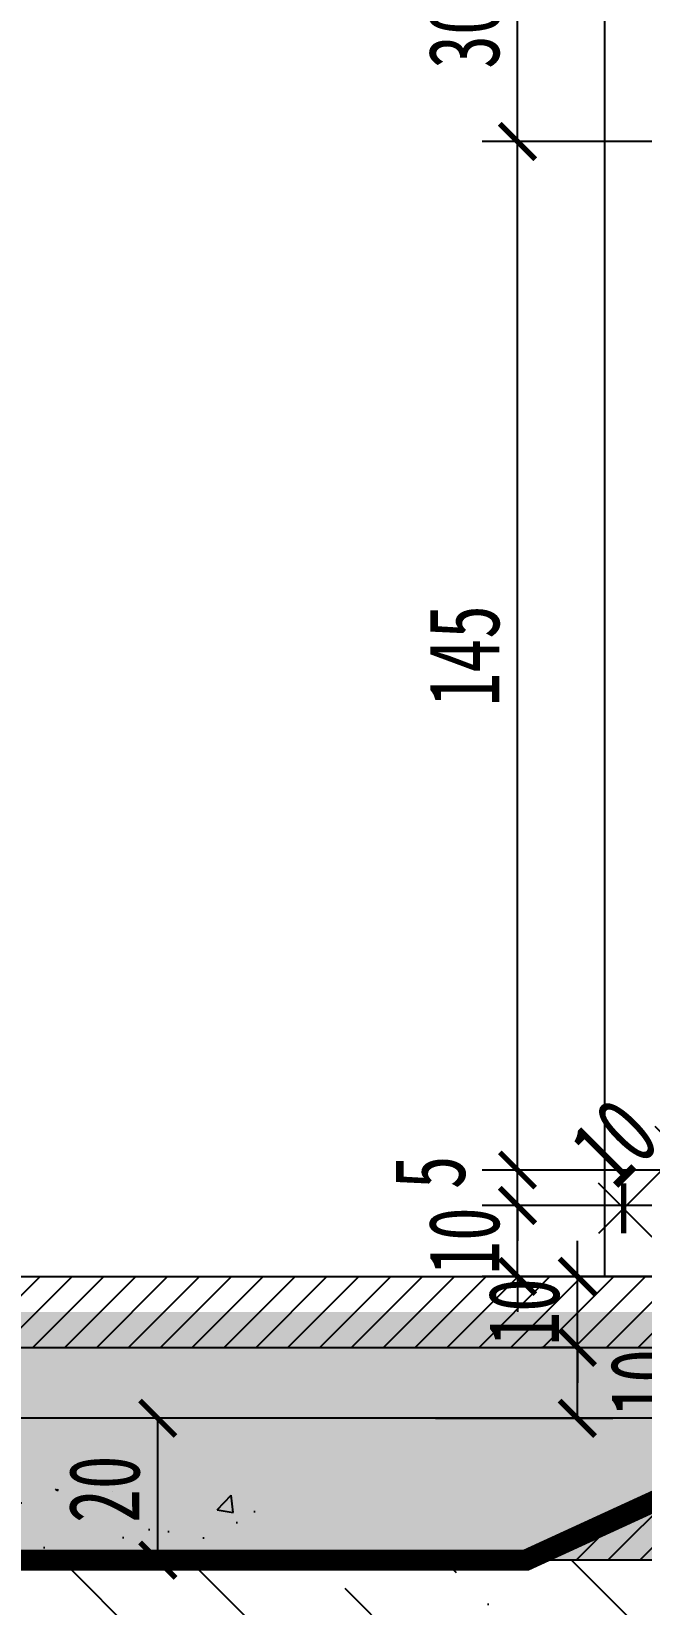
# Model space of a CAD drawing. Header units: millimetres. Extents: x 51249 to 2766742, y -599687 to -1280.
# Drawn here: x 67446.4 to 67532.4, y -128290.6 to -128068.8 of the extents above; entities that cross this region are included whole.
import ezdxf

# ---------------------------------------------------------------- set-up
doc = ezdxf.new("R2010")
doc.units = ezdxf.units.MM
doc.header["$LTSCALE"] = 10
doc.header["$PDMODE"] = 3
doc.linetypes.add('$0$HIDDEN', pattern=[0.375, 0.25, -0.125])
for name, color, linetype in [('0-bh(填充)', 251, 'Continuous'), ('4-Norm(立面正常)', 134, 'Continuous'), ('4-Wide(立面宽线)', 4, 'Continuous'), ('D-Detail(节点图层)', 134, 'Continuous'), ('D-节点填充', 250, 'Continuous'), ('E-楼板、墙体', 6, 'Continuous'), ('W-尺寸', 5, 'Continuous')]:
    doc.layers.add(name, color=color, linetype=linetype)
doc.styles.add('DIM', font='SimSun.ttf', dxfattribs={"width": 0.7})
doc.dimstyles.new('25', dxfattribs={"dimscale": 25, "dimtxt": 2, "dimasz": 1, "dimexe": 1, "dimexo": 1, "dimgap": 0.5, "dimtad": 1, "dimdec": 0, "dimzin": 0, "dimdsep": 46, "dimtxsty": 'DIM', "dimblk": 'ARCHTICK', "dimcen": 0, "dimclrd": 5, "dimclre": 5, "dimclrt": 35, "dimadec": 0, "dimazin": 0, "dimtfac": 0.5, "dimtdec": 0, "dimtix": 1, "dimtmove": 2, "dimatfit": 2, "dimldrblk": 'A', "dimfxl": 0, "dimtolj": 1, "dimtzin": 0, "dimlwd": -1, "dimlwe": -1, "dimarcsym": 0})
doc.dimstyles.new('5', dxfattribs={"dimscale": 5, "dimtxt": 2, "dimasz": 1, "dimexe": 1, "dimexo": 1, "dimgap": 0.5, "dimtad": 1, "dimdec": 0, "dimrnd": 5, "dimzin": 0, "dimdsep": 46, "dimtxsty": 'DIM', "dimblk": 'ARCHTICK', "dimcen": 0, "dimclrd": 5, "dimclre": 5, "dimclrt": 35, "dimadec": 0, "dimazin": 0, "dimtfac": 0.5, "dimtdec": 0, "dimtix": 1, "dimtmove": 2, "dimatfit": 2, "dimldrblk": 'A', "dimfxl": 0, "dimtolj": 1, "dimtzin": 0, "dimlwd": -1, "dimlwe": -1, "dimarcsym": 0})

# ---------------------------------------------------------------- blocks, each defined once
blk = doc.blocks.new('_ArchTick')
at = {"color": 0, "linetype": 'ByBlock', "const_width": 0.15}
blk.add_lwpolyline([(-0.5, -0.5), (0.5, 0.5)], dxfattribs=at)
blk = doc.blocks.new('*D451')
at = {"layer": 'Defpoints', "color": 0, "ltscale": 0.15}
for p in [(67529.83777934776, -128234.7295268063), (67545.4273077285, -128234.319055187), (67537.4273077285, -128242.319055187)]:
    blk.add_point(p, dxfattribs=at)
at = {"layer": 'W-尺寸', "color": 5, "ltscale": 0.15}
for p, q in [((67541.89177382257, -128230.7835212811), (67534.30224544182, -128223.1939929003)), ((67537.83777934776, -128226.7295268063), (67541.37331325369, -128223.1939929003)), ((67537.83777934776, -128226.7295268063), (67529.83777934776, -128234.7295268063)), ((67533.89177382257, -128238.7835212811), (67526.30224544182, -128231.1939929003)), ((67529.83777934776, -128234.7295268063), (67526.30224544182, -128238.2650607122))]:
    blk.add_line(p, q, dxfattribs=at)
at = {"layer": 'W-尺寸', "color": 5, "ltscale": 0.15, "xscale": 5, "yscale": 5, "zscale": 5}
for p, rotation in [((67537.83777934776, -128226.7295268063), 225), ((67529.83777934776, -128234.7295268063), 45)]:
    blk.add_blockref('_ArchTick', p, dxfattribs=dict(at, rotation=rotation))
at = {"layer": 'W-尺寸', "color": 35, "ltscale": 0.15, "insert": (67528.53447848884, -128225.4262259474), "char_height": 10, "attachment_point": 5, "rotation": 45, "style": 'DIM'}
blk.add_mtext('\\A1;10', dxfattribs=at)
blk = doc.blocks.new('A')
for p, q in [((-1.435067392276324, 1.147654099946521), (-1.089590771724033, 1.437450103912852)), ((-1.089590771724033, 1.437450103912852), (0, 0)), ((-1.435067392276324, 1.147654099946521), (-0.3688396396728422, 0)), ((-0.3688396396728422, 3.637978807091713e-12), (-2.127066897330224, 0)), ((-1.435067392276324, -1.147654099946521), (-0.3688396396728422, 0)), ((-1.089590771724033, -1.437450103912852), (0, 0)), ((-1.435067392276324, -1.147654099946521), (-1.089590771724033, -1.437450103912852))]:
    blk.add_line(p, q)
for points in [[(-1.435067392276324, 1.147654099946521), (-1.089590771724033, 1.437450103912852), (-0.3688396396728422, 0), (0, 0)], [(-1.435067392276324, -1.147654099946521), (-1.089590771724033, -1.437450103912852), (-0.3688396396728422, 0), (0, 0)]]:
    blk.add_solid(points)
blk = doc.blocks.new('*D452')
at = {"layer": 'Defpoints', "color": 0, "ltscale": 0.15}
for p in [(67464.19936536287, -128264.3190551872), (67479.35861418524, -128264.3190551872), (67479.35861418524, -128284.3190551873)]:
    blk.add_point(p, dxfattribs=at)
at = {"layer": 'W-尺寸', "color": 5, "ltscale": 0.15}
for p, q in [((67474.35861418524, -128264.3190551872), (67459.19936536287, -128264.3190551872)), ((67464.19936536287, -128284.3190551873), (67464.19936536287, -128264.3190551872)), ((67474.35861418524, -128284.3190551873), (67459.19936536287, -128284.3190551873))]:
    blk.add_line(p, q, dxfattribs=at)
at = {"layer": 'W-尺寸', "color": 5, "ltscale": 0.15, "xscale": 5, "yscale": 5, "zscale": 5}
for p, rotation in [((67464.19936536287, -128264.3190551872), 90), ((67464.19936536287, -128284.3190551873), 270)]:
    blk.add_blockref('_ArchTick', p, dxfattribs=dict(at, rotation=rotation))
at = {"layer": 'W-尺寸', "color": 35, "ltscale": 0.15, "insert": (67456.69936536289, -128274.3190551872), "char_height": 10, "attachment_point": 5, "rotation": 90, "style": 'DIM'}
blk.add_mtext('\\A1;20', dxfattribs=at)
blk = doc.blocks.new('*D453')
at = {"layer": 'Defpoints', "color": 0, "ltscale": 0.15}
for p in [(67523.32932696464, -128254.3190551872), (67523.32932696464, -128254.3190551872), (67479.35861418524, -128264.3190551872)]:
    blk.add_point(p, dxfattribs=at)
at = {"layer": 'W-尺寸', "color": 5, "ltscale": 0.15}
for p, q in [((67523.32932696464, -128254.3190551872), (67518.32932696464, -128254.3190551872)), ((67523.32932696464, -128264.3190551872), (67523.32932696464, -128254.3190551872)), ((67503.32932696464, -128264.3190551872), (67528.32932696464, -128264.3190551872))]:
    blk.add_line(p, q, dxfattribs=at)
at = {"layer": 'W-尺寸', "color": 5, "ltscale": 0.15, "xscale": 5, "yscale": 5, "zscale": 5}
for p, rotation in [((67523.32932696464, -128254.3190551872), 90), ((67523.32932696464, -128264.3190551872), 270)]:
    blk.add_blockref('_ArchTick', p, dxfattribs=dict(at, rotation=rotation))
at = {"layer": 'W-尺寸', "color": 35, "ltscale": 0.15, "insert": (67532.99941872795, -128259.3190551872), "char_height": 10, "attachment_point": 5, "rotation": 90, "style": 'DIM'}
blk.add_mtext('\\A1;10', dxfattribs=at)
blk = doc.blocks.new('*D454')
at = {"layer": 'Defpoints', "color": 0, "ltscale": 0.15}
for p in [(67470.85157497984, -128244.3190551873), (67523.32932696464, -128244.3190551873), (67523.32932696464, -128254.3190551872)]:
    blk.add_point(p, dxfattribs=at)
at = {"layer": 'W-尺寸', "color": 5, "ltscale": 0.15}
for p, q in [((67523.32932696464, -128244.3190551873), (67523.32932696464, -128239.3190551873)), ((67503.32932696464, -128244.3190551873), (67528.32932696464, -128244.3190551873)), ((67523.32932696464, -128254.3190551872), (67523.32932696464, -128244.3190551873)), ((67523.32932696464, -128254.3190551872), (67518.32932696464, -128254.3190551872)), ((67523.32932696464, -128254.3190551872), (67523.32932696464, -128259.3190551872))]:
    blk.add_line(p, q, dxfattribs=at)
at = {"layer": 'W-尺寸', "color": 5, "ltscale": 0.15, "xscale": 5, "yscale": 5, "zscale": 5}
for p, rotation in [((67523.32932696464, -128244.3190551873), 270), ((67523.32932696464, -128254.3190551872), 90)]:
    blk.add_blockref('_ArchTick', p, dxfattribs=dict(at, rotation=rotation))
at = {"layer": 'W-尺寸', "color": 35, "ltscale": 0.15, "insert": (67515.82932696465, -128249.3190551872), "char_height": 10, "attachment_point": 5, "rotation": 90, "style": 'DIM'}
blk.add_mtext('\\A1;10', dxfattribs=at)
blk = doc.blocks.new('*D444')
at = {"layer": 'Defpoints', "color": 0, "ltscale": 0.15}
for p in [(67514.89374253014, -128234.3190551871), (67553.88348056661, -128234.3190551871), (67542.30877738968, -128244.3190551874)]:
    blk.add_point(p, dxfattribs=at)
at = {"layer": 'W-尺寸', "color": 5, "ltscale": 0.15}
for p, q in [((67514.89374253014, -128234.3190551871), (67514.89374253014, -128229.3190551871)), ((67534.89374253014, -128234.3190551871), (67509.89374253014, -128234.3190551871)), ((67514.89374253014, -128244.3190551874), (67514.89374253014, -128234.3190551871)), ((67534.89374253014, -128244.3190551874), (67509.89374253014, -128244.3190551874)), ((67514.89374253014, -128244.3190551874), (67514.89374253014, -128249.3190551874))]:
    blk.add_line(p, q, dxfattribs=at)
at = {"layer": 'W-尺寸', "color": 5, "ltscale": 0.15, "xscale": 5, "yscale": 5, "zscale": 5}
for p, rotation in [((67514.89374253014, -128234.3190551871), 270), ((67514.89374253014, -128244.3190551874), 90)]:
    blk.add_blockref('_ArchTick', p, dxfattribs=dict(at, rotation=rotation))
at = {"layer": 'W-尺寸', "color": 35, "ltscale": 0.15, "insert": (67507.39374253016, -128239.3190551872), "char_height": 10, "attachment_point": 5, "rotation": 90, "style": 'DIM'}
blk.add_mtext('\\A1;10', dxfattribs=at)
blk = doc.blocks.new('*D476')
at = {"color": 5, "ltscale": 0.15}
for p, q in [((67514.89374253014, -128229.3190551873), (67514.89374253014, -128224.3190551873)), ((67544.89374253014, -128229.3190551873), (67509.89374253014, -128229.3190551873)), ((67514.89374253014, -128234.3190551871), (67514.89374253014, -128229.3190551873)), ((67544.89374253014, -128234.3190551871), (67509.89374253014, -128234.3190551871)), ((67514.89374253014, -128234.3190551871), (67514.89374253014, -128239.3190551871))]:
    blk.add_line(p, q, dxfattribs=at)
at = {"layer": 'Defpoints', "color": 0, "ltscale": 0.15}
for p in [(67514.89374253014, -128229.3190551873), (67552.44592262259, -128229.3190551873), (67662.38928812083, -128234.3190551871)]:
    blk.add_point(p, dxfattribs=at)
at = {"color": 5, "ltscale": 0.15, "xscale": 5, "yscale": 5, "zscale": 5}
for p, rotation in [((67514.89374253014, -128229.3190551873), 270), ((67514.89374253014, -128234.3190551871), 90)]:
    blk.add_blockref('_ArchTick', p, dxfattribs=dict(at, rotation=rotation))
at = {"color": 35, "ltscale": 0.15, "insert": (67502.57761880697, -128229.6462684479), "char_height": 10, "attachment_point": 5, "rotation": 90, "style": 'DIM', "bg_fill": 3, "box_fill_scale": 1.1, "bg_fill_color": 256, "bg_fill_true_color": 13158600, "bg_fill_transparency": 0}
blk.add_mtext('\\A1;5', dxfattribs=at)
blk = doc.blocks.new('*D477')
at = {"layer": 'Defpoints', "color": 0, "ltscale": 0.15}
for p in [(67514.89374253014, -128084.3190530116), (67547.44592262662, -128084.3190530116), (67552.44592262259, -128229.3190551873)]:
    blk.add_point(p, dxfattribs=at)
at = {"layer": 'W-尺寸', "color": 5, "ltscale": 0.15}
for p, q in [((67534.89374253014, -128084.3190530116), (67509.89374253014, -128084.3190530116)), ((67514.89374253014, -128229.3190551873), (67514.89374253014, -128084.3190530116)), ((67534.89374253014, -128229.3190551873), (67509.89374253014, -128229.3190551873))]:
    blk.add_line(p, q, dxfattribs=at)
at = {"layer": 'W-尺寸', "color": 5, "ltscale": 0.15, "xscale": 5, "yscale": 5, "zscale": 5}
for p, rotation in [((67514.89374253014, -128084.3190530116), 90), ((67514.89374253014, -128229.3190551873), 270)]:
    blk.add_blockref('_ArchTick', p, dxfattribs=dict(at, rotation=rotation))
at = {"layer": 'W-尺寸', "color": 35, "ltscale": 0.15, "insert": (67507.39374253016, -128156.8190540994), "char_height": 10, "attachment_point": 5, "rotation": 90, "style": 'DIM'}
blk.add_mtext('\\A1;145', dxfattribs=at)
blk = doc.blocks.new('*D447')
at = {"layer": 'Defpoints', "color": 0, "ltscale": 0.15}
for p in [(67514.89374253014, -128054.3190530116), (67558.65786809936, -128054.3190530116), (67547.44592262662, -128084.3190530116)]:
    blk.add_point(p, dxfattribs=at)
at = {"layer": 'W-尺寸', "color": 5, "ltscale": 0.15}
for p, q in [((67534.89374253014, -128054.3190530116), (67509.89374253014, -128054.3190530116)), ((67514.89374253014, -128084.3190530116), (67514.89374253014, -128054.3190530116)), ((67534.89374253014, -128084.3190530116), (67509.89374253014, -128084.3190530116))]:
    blk.add_line(p, q, dxfattribs=at)
at = {"layer": 'W-尺寸', "color": 5, "ltscale": 0.15, "xscale": 5, "yscale": 5, "zscale": 5}
for p, rotation in [((67514.89374253014, -128054.3190530116), 90), ((67514.89374253014, -128084.3190530116), 270)]:
    blk.add_blockref('_ArchTick', p, dxfattribs=dict(at, rotation=rotation))
at = {"layer": 'W-尺寸', "color": 35, "ltscale": 0.15, "insert": (67507.39374253016, -128069.3190530116), "char_height": 10, "attachment_point": 5, "rotation": 90, "style": 'DIM'}
blk.add_mtext('\\A1;30', dxfattribs=at)
blk = doc.blocks.new('*D1063')
at = {"layer": 'D-Detail(节点图层)', "color": 5, "ltscale": 0.15}
for p, q in [((2766616.974142889, -121582.0585810632), (2766741.974142889, -121582.0585810632)), ((2766716.974142889, -121582.0585810632), (2766716.974142889, -599673.1338235259)), ((2766698.328192886, -599673.1338235259), (2766741.974142889, -599673.1338235259))]:
    blk.add_line(p, q, dxfattribs=at)
at = {"layer": 'Defpoints', "color": 0, "ltscale": 0.15}
for p in [(55453.76478300948, -121582.0585810625), (2766673.328192886, -599673.1338235259), (2766716.974142889, -599673.1338235259)]:
    blk.add_point(p, dxfattribs=at)
at = {"layer": 'D-Detail(节点图层)', "color": 5, "ltscale": 0.15, "xscale": 25, "yscale": 25, "zscale": 25}
for p, rotation in [((2766716.974142889, -121582.0585810632), 90), ((2766716.974142889, -599673.1338235259), 270)]:
    blk.add_blockref('_ArchTick', p, dxfattribs=dict(at, rotation=rotation))
at = {"layer": 'D-Detail(节点图层)', "color": 35, "ltscale": 0.15, "insert": (2766679.474142889, -360627.5962022941), "char_height": 50, "attachment_point": 5, "rotation": 90, "style": 'DIM'}
blk.add_mtext('\\A1;478091', dxfattribs=at)

msp = doc.modelspace()

# ---------------------------------------------------------------- hatches: boundary and pattern name
at = {"layer": '0-bh(填充)', "ltscale": 10}
h = msp.add_hatch(dxfattribs=at)
h.set_pattern_fill('ANSI31', color=250)
h.set_pattern_definition([(45.00000000000001, (43550.97175623968, -211819.2668623353), (-2.245064030267288, 2.245064030267288), [])])
h.paths.add_polyline_path([(67308.91486686375, -128254.3190551872), (67308.91486686375, -128244.3190551872), (67537.4273077285, -128244.3190551872), (67537.4273077285, -128254.3190551872)])
at = {"layer": '0-bh(填充)'}
h = msp.add_hatch(dxfattribs=at)
h.set_pattern_fill('ANSI31', color=250)
h.set_pattern_definition([(45.00000000000001, (66261.33540534094, -131126.6468976503), (-2.245064030267288, 2.245064030267288), [])])
h.paths.add_polyline_path([(67596.42756907287, -128254.3190551872), (67581.42756907281, -128254.3190551872), (67516.09397439504, -128284.3190551873), (67788.09109603718, -128284.3190551873)])
at = {"layer": '0-bh(填充)', "ltscale": 10}
h = msp.add_hatch(dxfattribs=at)
h.set_pattern_fill('AR-SAND', color=250, scale=0.1)
h.set_pattern_definition([(37.50000000000001, (66979.04862430785, -135709.8688116665), (-0.1600031295984046, 4.894132373293424), [0, -3.860800000000001, 0, -4.318000000000001, 0, -4.1275]), (7.499999999999999, (66979.04862430785, -135709.8688116665), (4.495232831380027, 7.168251005683543), [0, -2.0828, 0, -3.4798, 0, -1.3335]), (327.5, (66975.92442430786, -135709.8688116665), (7.90992370241458, 0.01437184678545691), [0, -1.269999999999998, 0, -4.571999999999994, 0, -5.968999999999994]), (317.5, (66975.92442430786, -135709.8688116665), (7.635564524722972, 2.229293232572162), [0, -0.635, 0, -2.9972, 0, -3.429])])
h.paths.add_polyline_path([(67308.91486686375, -128274.6260846376), (67308.91486686375, -128264.3190551872), (67542.31645796174, -128264.3190551872), (67500.48152913034, -128275.0154858543)])
at = {"layer": '0-bh(填充)'}
h = msp.add_hatch(dxfattribs=at)
h.set_pattern_fill('AR-CONC', color=250, scale=0.1, style=0)
h.set_pattern_definition([(49.99999999999999, (66979.04862430785, -135709.8688116665), (18.2184668996004, -1.593908553890309), [1.905, -20.955]), (355, (66979.04862430785, -135709.8688116665), (-3.524282597566699, 19.105664288218), [1.524, -16.764]), (100.451, (66980.56682430784, -135710.0016366665), (14.69425016659592, 17.51166878202919), [1.619, -17.809]), (46.1842, (66979.04862430785, -135704.7888116665), (27.10790408921299, -4.204232793272715), [2.8575, -31.4325]), (96.6356, (66981.30761430785, -135705.1391616665), (23.74042344662372, 24.74255558900492), [2.428499999999992, -26.71349999999993]), (351.1840000000001, (66979.04862430785, -135704.7888116665), (23.74046058139339, 24.74251178605977), [2.286, -25.146]), (21, (66981.58862430786, -135706.0588116665), (15.16148798353833, -10.22655185167625), [1.905, -20.955]), (326.0000000000001, (66981.58862430786, -135706.0588116665), (6.180202834764708, 18.41879661223193), [1.524, -16.764]), (71.45140000000006, (66982.85207430786, -135706.9110216665), (21.34164907701245, 8.192285771605745), [1.618999999999999, -17.80899999999999]), (37.50000000000001, (66979.04862430785, -135709.8688116665), (0.3088603250591817, 8.455503887315311), [0, -16.5608, 0, -17.018, 0, -16.8275]), (7.499999999999999, (66979.04862430785, -135709.8688116665), (6.681966251030575, 10.01805748181195), [0, -9.7028, 0, -16.1798, 0, -6.413500000000001]), (327.5, (66973.38442430785, -135709.8688116665), (13.55905951668714, -0.5728743992673458), [0, -6.349999999999994, 0, -19.81199999999998, 0, -26.28899999999998]), (317.5, (66970.84442430784, -135709.8688116665), (14.81291813860181, 2.542649103333302), [0, -8.255, 0, -13.1572, 0, -18.669])])
h.paths.add_polyline_path([(67308.91486686375, -128284.3190551873), (67308.91486686374, -128274.3190551872), (67487.56090240611, -128274.3190551872), (67464.09423573935, -128284.3190551873)])
at = {"layer": 'D-节点填充'}
h = msp.add_hatch(dxfattribs=at)
h.set_pattern_fill('ANSI36', color=256, scale=8, style=0)
h.set_pattern_definition([(315, (-248982.6699550418, -250518.5660120331), (6.735192090801869, -24.69570433294017), [31.75, -6.35, 0, -6.35])])
h.paths.add_polyline_path([(67849.94247316383, -128284.3190551873), (67849.94247316383, -128404.319055188), (67308.91486683788, -128404.3190551873), (67308.91486683357, -128284.3190551873)])
h = msp.add_hatch(dxfattribs=at)
h.set_pattern_fill('AR-CONC', color=256, scale=0.6, style=0)
h.set_pattern_definition([(310, (67500.28759869351, -128103.3138917828), (109.3108013976024, 9.563451323341852), [11.43, -125.73]), (5.000000000000024, (67500.28759869351, -128103.3138917828), (-21.14569558540019, -114.633985729308), [9.144, -100.584]), (259.549, (67509.39679869352, -128102.5169417828), (88.16550099957554, -105.0700126921751), [9.714, -106.854]), (313.8158, (67500.28759869351, -128133.7938917828), (162.6474245352779, 25.22539675963629), [17.145, -188.595]), (263.3644, (67513.84153869352, -128131.6917917828), (142.4425406797423, -148.4553335340295), [14.57099999999995, -160.2809999999992]), (8.81599999999998, (67500.28759869351, -128133.7938917828), (142.4427634883604, -148.4550707163586), [13.716, -150.876]), (339.0000000000001, (67515.52759869356, -128126.1738917828), (90.96892790122996, 61.3593111100575), [11.43, -125.73]), (33.99999999999997, (67515.52759869356, -128126.1738917828), (37.08121700858824, -110.5127796733916), [9.143999999999995, -100.5839999999999]), (288.5486, (67523.10829869349, -128121.0606317828), (128.0498944620747, -49.15371462963447), [9.713999999999972, -106.8539999999998]), (322.5, (67500.28759869351, -128103.3138917828), (1.85316195035509, -50.73302332389186), [0, -99.3648, 0, -102.108, 0, -100.965]), (352.5, (67500.28759869351, -128103.3138917828), (40.09179750618345, -60.10834489087171), [0, -58.21679999999999, 0, -97.0788, 0, -38.481]), (32.50000000000002, (67466.30239869351, -128103.3138917828), (81.35435710012284, 3.437246395604074), [0, -38.09999999999997, 0, -118.8719999999999, 0, -157.7339999999999]), (42.50000000000001, (67451.06239869352, -128103.3138917828), (88.87750883161083, -15.25589461999981), [0, -49.52999999999999, 0, -78.9432, 0, -112.014])])
h.paths.add_polyline_path([(67853.57718578167, -128284.3190551873), (67853.57718578167, -128404.3190551873), (67308.91486686375, -128404.3190551873), (67308.91486686375, -128284.3190551873)])
at = {"layer": 'W-尺寸', "ltscale": 0.15}
h = msp.add_hatch(dxfattribs=at)
h.set_pattern_fill('AR-SAND', color=250, scale=3, style=0)
h.set_pattern_definition([(142.5, (128627.5411452614, 0), (0.2400046943976075, 7.341198559940135), [0, -5.7912, 0, -6.477, 0, -6.19125]), (172.5, (128627.5411452614, 0), (-6.742849247070039, 10.75237650852531), [0, -3.1242, 0, -5.2197, 0, -2.00025]), (212.5, (128632.2274452614, 0), (-11.86488555362187, 0.02155777017818417), [0, -1.904999999999999, 0, -6.857999999999998, 0, -8.953499999999995]), (222.5, (128632.2274452614, 0), (-11.45334678708446, 3.343939848858243), [0, -0.9525, 0, -4.4958, 0, -5.1435])])
h.paths.add_polyline_path([(67849.94247316383, -128249.3190551873), (67849.94247316383, -128284.3190551873), (67309.75388097219, -128284.3190551873), (67309.75388097219, -128249.3190551873)])

# ---------------------------------------------------------------- linework, layer by layer
at = {"layer": '4-Norm(立面正常)', "color": 134}
for p, q in [((67516.09397439504, -128284.3190551873), (67581.42756907281, -128254.3190551872)), ((67559.64970418028, -128264.3190551872), (67308.91486686375, -128264.3190551872))]:
    msp.add_line(p, q, dxfattribs=at)
at = {"layer": '4-Norm(立面正常)', "color": 250, "linetype": '$0$HIDDEN', "ltscale": 1.5, "const_width": 3}
msp.add_lwpolyline([(67309.75388097219, -128284.3190551873), (67516.09397439494, -128284.3190551873), (67581.42756907281, -128254.3190551872), (67596.42756907284, -128254.3190551872), (67798.09953260585, -128284.3190551873)], dxfattribs=at)
at = {"layer": '4-Wide(立面宽线)', "color": 4}
for p, q in [((67308.91486686374, -128244.3190551873), (67537.4273077285, -128244.3190551872)), ((67308.91486686375, -128254.3190551872), (67817.75156884093, -128254.3190551872))]:
    msp.add_line(p, q, dxfattribs=at)
at = {"layer": 'E-楼板、墙体'}
msp.add_line((67849.94247316383, -128284.3190551873), (67309.75388097219, -128284.3190551873), dxfattribs=at)

# ---------------------------------------------------------------- dimensions: what is measured, and where the dimension line sits
at = {"layer": 'W-尺寸', "color": 1, "ltscale": 0.15}
for base, p1, p2, picture, middle in [((67514.89374253014, -128054.3190530116), (67547.44592262662, -128084.3190530116), (67558.65786809936, -128054.3190530116), '*D447', (67507.39374253016, -128069.3190530116)), ((67514.89374253014, -128234.3190551871), (67542.30877738968, -128244.3190551874), (67553.88348056661, -128234.3190551871), '*D444', (67507.39374253016, -128239.3190551872)), ((67523.32932696464, -128244.3190551873), (67523.32932696464, -128254.3190551872), (67470.85157497984, -128244.3190551873), '*D454', (67515.82932696465, -128249.3190551872)), ((67464.19936536287, -128264.3190551872), (67479.35861418524, -128284.3190551873), (67479.35861418524, -128264.3190551872), '*D452', (67456.69936536289, -128274.3190551872))]:
    dim = msp.add_linear_dim(base=base, p1=p1, p2=p2, angle=90, dimstyle='5', dxfattribs=at)
    dim.commit()
    dim.dimension.update_dxf_attribs({"geometry": picture, "text_midpoint": middle})
dim = msp.add_aligned_dim(p1=(67545.4273077285, -128234.319055187), p2=(67537.4273077285, -128242.319055187), distance=-10.733213968037974, text='10', dimstyle='5', dxfattribs=at)
dim.commit()
dim.dimension.update_dxf_attribs({"geometry": '*D451', "text_midpoint": (67528.53447848884, -128225.4262259474)})
dim = msp.add_linear_dim(base=(67523.32932696464, -128254.3190551872), p1=(67479.35861418524, -128264.3190551872), p2=(67523.32932696464, -128254.3190551872), angle=90, dimstyle='5', dxfattribs=at)
dim.commit()
dim.dimension.update_dxf_attribs({"geometry": '*D453', "text_midpoint": (67532.99941872795, -128259.3190551872), "dimtype": 160})

# ---------------------------------------------------------------- next in the draw order: dimensions: what is measured, and where the dimension line sits
at = {"ltscale": 0.15}
dim = msp.add_linear_dim(base=(67514.89374253014, -128229.3190551873), p1=(67662.38928812083, -128234.3190551871), p2=(67552.44592262259, -128229.3190551873), angle=90, dimstyle='5', override={"dimfxl": 6, "dimtfill": 1, "dimarcsym": 2}, dxfattribs=at)
dim.commit()
dim.dimension.update_dxf_attribs({"geometry": '*D476', "text_midpoint": (67502.57761880697, -128229.6462684479), "dimtype": 160})

# ---------------------------------------------------------------- next in the draw order: linework, layer by layer
at = {"color": 251, "ltscale": 0.15, "elevation": -1.474450580801158e-08}
msp.add_lwpolyline([(67527.13145035805, -125796.178437828), (67527.13145035805, -128244.3190551872)], dxfattribs=at)

# ---------------------------------------------------------------- next in the draw order: dimensions: what is measured, and where the dimension line sits
at = {"layer": 'D-Detail(节点图层)', "color": 251, "ltscale": 0.15}
dim = msp.add_linear_dim(base=(2766716.974142889, -599673.1338235259), p1=(55453.76478300948, -121582.0585810625), p2=(2766673.328192886, -599673.1338235259), angle=90, dimstyle='25', dxfattribs=at)
dim.commit()
dim.dimension.update_dxf_attribs({"geometry": '*D1063', "text_midpoint": (2766679.474142889, -360627.5962022941)})
at = {"layer": 'W-尺寸', "color": 1, "ltscale": 0.15}
dim = msp.add_linear_dim(base=(67514.89374253014, -128084.3190530116), p1=(67552.44592262259, -128229.3190551873), p2=(67547.44592262662, -128084.3190530116), angle=90, dimstyle='5', dxfattribs=at)
dim.commit()
dim.dimension.update_dxf_attribs({"geometry": '*D477', "text_midpoint": (67507.39374253016, -128156.8190540994)})

doc.saveas('drawing.dxf')
